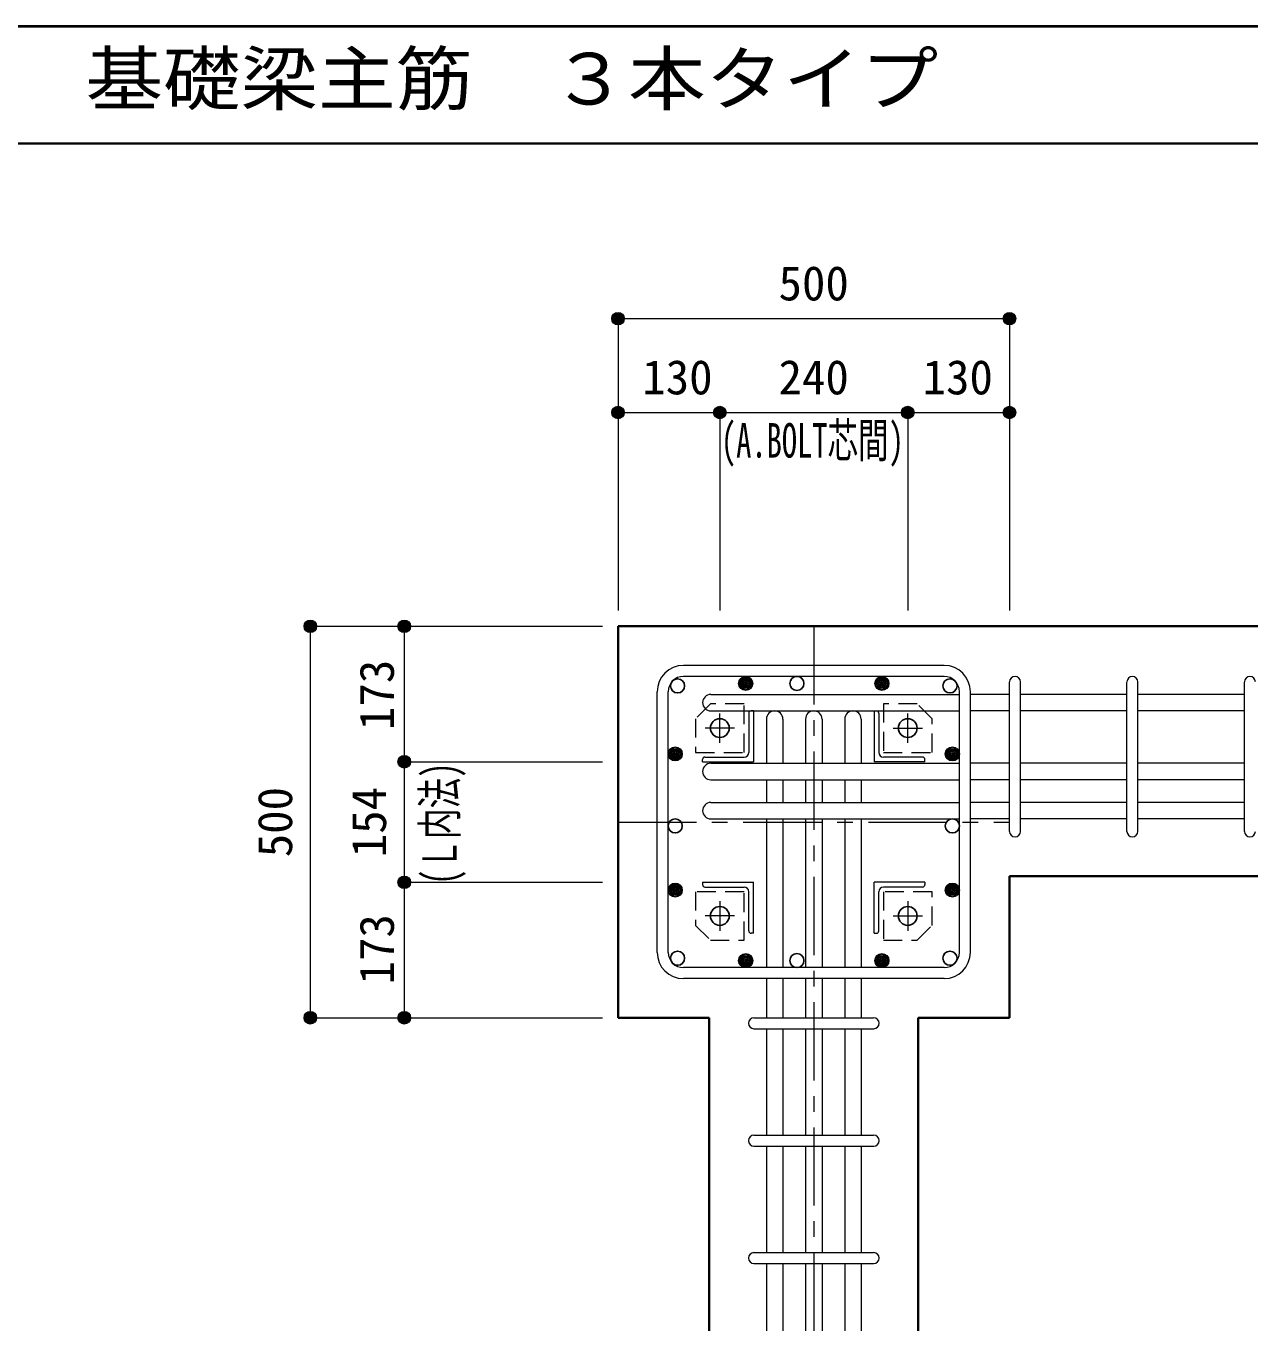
# Model space of a CAD drawing. Units: millimetres at full size, sheet at 1:20. Extents: x -3982 to 3969, y -2797 to 2801.
# Drawn here: x -628 to 935, y 1134 to 2801 of the extents above; entities that cross this region are included whole.
import ezdxf
from ezdxf.enums import TextEntityAlignment as Align

# ---------------------------------------------------------------- set-up
doc = ezdxf.new("R2010")
doc.units = ezdxf.units.MM
doc.header["$LTSCALE"] = 20
doc.header["$PDMODE"] = 32
doc.header["$PDSIZE"] = 12
doc.linetypes.add('CHAIN1', pattern=[8, 5, -1, 1, -1])
doc.linetypes.add('DASHED1', pattern=[1.8, 1.2, -0.6])
for name, color, linetype, lineweight in [('6-1_躯体線', 2, 'Continuous', 35), ('6-2_A.Bolt_', 4, 'Continuous', 9), ('6-3_柱型主筋', 4, 'Continuous', 9), ('6-4_フープ', 7, 'Continuous', 18), ('6-5_梁主筋', 7, 'Continuous', 18), ('6-6_S.T.P.', 7, 'Continuous', 18), ('6-7_文字', 7, 'Continuous', 18), ('6-9', 4, 'DASHED1', 9), ('6-D_寸法', 4, 'Continuous', 9), ('F-0_枠', 6, 'Continuous', 40)]:
    doc.layers.add(name, color=color, linetype=linetype, lineweight=lineweight)
doc.styles.add('ＭＳ ゴシック', font='')
doc.styles.get('ＭＳ ゴシック').set_extended_font_data('MS Gothic')

msp = doc.modelspace()

# ---------------------------------------------------------------- linework, layer by layer
at = {"layer": '6-1_躯体線'}
for p, q in [((1028.29, 2034.12), (128.29, 2034.12)), ((128.29, 1534.12), (128.29, 2034.12)), ((1028.29, 1715.12), (628.29, 1715.12)), ((628.29, 1534.12), (628.29, 1715.12)), ((244.79, 1534.12), (128.29, 1534.12)), ((244.79, 1134.12), (244.79, 1534.12)), ((628.29, 1534.12), (511.79, 1534.12)), ((511.79, 1134.12), (511.79, 1534.12))]:
    msp.add_line(p, q, dxfattribs=at)
at = {"layer": '6-2_A.Bolt_', "linetype": 'CHAIN1'}
for p, q in [((258.29, 1885.42), (258.29, 1922.92)), ((498.29, 1885.42), (498.29, 1922.92)), ((276.99, 1904.12), (239.49, 1904.12)), ((479.59, 1904.12), (517.09, 1904.12)), ((258.29, 1682.82), (258.29, 1645.32)), ((498.29, 1682.82), (498.29, 1645.32)), ((276.99, 1664.12), (239.49, 1664.12)), ((479.59, 1664.12), (517.09, 1664.12))]:
    msp.add_line(p, q, dxfattribs=at)
at = {"layer": '6-2_A.Bolt_'}
for p, q in [((295.29, 1923.12), (295.29, 1873.12)), ((301.29, 1926.12), (298.29, 1926.12)), ((301.29, 1926.12), (301.29, 1861.12)), ((455.29, 1926.12), (458.29, 1926.12)), ((455.29, 1926.12), (455.29, 1861.12)), ((461.29, 1923.12), (461.29, 1873.12)), ((239.29, 1867.12), (289.29, 1867.12)), ((517.29, 1867.12), (467.29, 1867.12)), ((236.29, 1861.12), (236.29, 1864.12)), ((236.29, 1861.12), (301.29, 1861.12)), ((520.29, 1861.12), (455.29, 1861.12)), ((520.29, 1861.12), (520.29, 1864.12)), ((236.29, 1707.12), (236.29, 1704.12)), ((236.29, 1707.12), (301.29, 1707.12)), ((239.29, 1701.12), (289.29, 1701.12)), ((301.29, 1642.12), (301.29, 1707.12)), ((455.29, 1642.12), (455.29, 1707.12)), ((520.29, 1707.12), (455.29, 1707.12)), ((517.29, 1701.12), (467.29, 1701.12)), ((520.29, 1707.12), (520.29, 1704.12)), ((295.29, 1645.12), (295.29, 1695.12)), ((461.29, 1645.12), (461.29, 1695.12)), ((301.29, 1642.12), (298.29, 1642.12)), ((455.29, 1642.12), (458.29, 1642.12))]:
    msp.add_line(p, q, dxfattribs=at)
at = {"layer": '6-2_A.Bolt_', "color": 3, "lineweight": 25}
for centre in [(258.29, 1904.12), (498.29, 1904.12), (258.29, 1664.12), (498.29, 1664.12)]:
    msp.add_circle(centre, 12, dxfattribs=at)
at = {"layer": '6-2_A.Bolt_'}
for centre, radius, start, end in [((298.29, 1923.12), 3, 90, 180), ((458.29, 1923.12), 3, 0, 90), ((239.29, 1864.12), 3, 90, 180), ((289.29, 1873.12), 6, 270, 0), ((467.29, 1873.12), 6, 180, 270), ((517.29, 1864.12), 3, 0, 90), ((239.29, 1704.12), 3, 180, 270), ((289.29, 1695.12), 6, 0, 90), ((467.29, 1695.12), 6, 90, 180), ((517.29, 1704.12), 3, 270, 0), ((298.29, 1645.12), 3, 180, 270), ((458.29, 1645.12), 3, 270, 0)]:
    msp.add_arc(centre, radius, start, end, dxfattribs=at)
at = {"layer": '6-3_柱型主筋', "color": 3, "lineweight": 25}
for centre in [(204.37, 1958.05), (356.79, 1961.12), (552.22, 1958.05), (201.29, 1779.12), (555.29, 1779.12), (204.37, 1610.2), (552.22, 1610.2), (356.79, 1607.12)]:
    msp.add_circle(centre, 9, dxfattribs=at)
at = {"layer": '6-3_柱型主筋'}
for centre, radius in [((291.33, 1961.12), 9), ((291.33, 1961.12), 7.6), ((291.33, 1961.12), 6.2), ((465.25, 1961.12), 9), ((465.25, 1961.12), 7.6), ((465.25, 1961.12), 6.2), ((291.33, 1961.12), 4.8), ((291.33, 1961.12), 3.4), ((291.33, 1961.12), 2), ((291.33, 1961.12), 0.6), ((465.25, 1961.12), 4.8), ((465.25, 1961.12), 3.4), ((465.25, 1961.12), 2), ((465.25, 1961.12), 0.6), ((201.29, 1871.09), 9), ((201.29, 1871.09), 7.6), ((201.29, 1871.09), 6.2), ((201.29, 1871.09), 4.8), ((201.29, 1871.09), 3.4), ((201.29, 1871.09), 2), ((201.29, 1871.09), 0.6), ((555.29, 1871.09), 9), ((555.29, 1871.09), 7.6), ((555.29, 1871.09), 6.2), ((555.29, 1871.09), 4.8), ((555.29, 1871.09), 3.4), ((555.29, 1871.09), 2), ((555.29, 1871.09), 0.6), ((201.29, 1697.16), 9), ((201.29, 1697.16), 7.6), ((201.29, 1697.16), 6.2), ((201.29, 1697.16), 4.8), ((201.29, 1697.16), 3.4), ((555.29, 1697.16), 9), ((555.29, 1697.16), 7.6), ((555.29, 1697.16), 6.2), ((555.29, 1697.16), 4.8), ((555.29, 1697.16), 3.4), ((201.29, 1697.16), 2), ((201.29, 1697.16), 0.6), ((555.29, 1697.16), 2), ((555.29, 1697.16), 0.6), ((291.33, 1607.12), 9), ((291.33, 1607.12), 7.6), ((291.33, 1607.12), 6.2), ((291.33, 1607.12), 4.8), ((291.33, 1607.12), 3.4), ((291.33, 1607.12), 2), ((291.33, 1607.12), 0.6), ((465.25, 1607.12), 9), ((465.25, 1607.12), 7.6), ((465.25, 1607.12), 6.2), ((465.25, 1607.12), 4.8), ((465.25, 1607.12), 3.4), ((465.25, 1607.12), 2), ((465.25, 1607.12), 0.6)]:
    msp.add_circle(centre, radius, dxfattribs=at)
at = {"layer": '6-4_フープ'}
for p, q in [((544.79, 1984.12), (211.79, 1984.12)), ((544.79, 1970.12), (211.79, 1970.12)), ((178.29, 1617.62), (178.29, 1950.62)), ((192.29, 1617.62), (192.29, 1950.62)), ((564.29, 1617.62), (564.29, 1950.62)), ((578.29, 1617.62), (578.29, 1950.62)), ((544.79, 1598.12), (211.79, 1598.12)), ((544.79, 1584.12), (211.79, 1584.12))]:
    msp.add_line(p, q, dxfattribs=at)
for centre, radius, start, end in [((211.79, 1950.62), 33.5, 90, 180), ((544.79, 1950.62), 33.5, 0, 90), ((211.79, 1950.62), 19.5, 90, 180), ((544.79, 1950.62), 19.5, 0, 90), ((211.79, 1617.62), 33.5, 180, 270), ((211.79, 1617.62), 19.5, 180, 270), ((544.79, 1617.62), 33.5, 270, 0), ((544.79, 1617.62), 19.5, 270, 0)]:
    msp.add_arc(centre, radius, start, end, dxfattribs=at)
at = {"layer": '6-5_梁主筋'}
for p, q in [((246.79, 1947.12), (564.29, 1947.12)), ((628.29, 1947.12), (578.29, 1947.12)), ((778.29, 1947.12), (642.29, 1947.12)), ((928.29, 1947.12), (792.29, 1947.12)), ((246.79, 1926.12), (564.29, 1926.12)), ((628.29, 1926.12), (578.29, 1926.12)), ((778.29, 1926.12), (642.29, 1926.12)), ((928.29, 1926.12), (792.29, 1926.12)), ((317.79, 1915.62), (317.79, 1859.12)), ((338.79, 1915.62), (338.79, 1859.12)), ((367.79, 1915.62), (367.79, 1859.12)), ((388.79, 1915.62), (388.79, 1859.12)), ((417.79, 1915.62), (417.79, 1859.12)), ((438.79, 1915.62), (438.79, 1859.12)), ((246.79, 1859.12), (564.29, 1859.12)), ((628.29, 1859.12), (578.29, 1859.12)), ((778.29, 1859.12), (642.29, 1859.12)), ((928.29, 1859.12), (792.29, 1859.12)), ((246.79, 1838.12), (564.29, 1838.12)), ((317.79, 1838.12), (317.79, 1809.12)), ((338.79, 1838.12), (338.79, 1809.12)), ((367.79, 1838.12), (367.79, 1809.12)), ((388.79, 1838.12), (388.79, 1809.12)), ((417.79, 1838.12), (417.79, 1809.12)), ((438.79, 1838.12), (438.79, 1809.12)), ((628.29, 1838.12), (578.29, 1838.12)), ((778.29, 1838.12), (642.29, 1838.12)), ((928.29, 1838.12), (792.29, 1838.12)), ((246.79, 1809.12), (564.29, 1809.12)), ((628.29, 1809.12), (578.29, 1809.12)), ((778.29, 1809.12), (642.29, 1809.12)), ((928.29, 1809.12), (792.29, 1809.12)), ((246.79, 1788.12), (564.29, 1788.12)), ((317.79, 1788.12), (317.79, 1598.12)), ((338.79, 1788.12), (338.79, 1598.12)), ((367.79, 1788.12), (367.79, 1598.12)), ((388.79, 1788.12), (388.79, 1598.12)), ((417.79, 1788.12), (417.79, 1598.12)), ((438.79, 1788.12), (438.79, 1598.12)), ((628.29, 1788.12), (578.29, 1788.12)), ((778.29, 1788.12), (642.29, 1788.12)), ((928.29, 1788.12), (792.29, 1788.12)), ((317.79, 1584.12), (317.79, 1534.12)), ((338.79, 1584.12), (338.79, 1534.12)), ((367.79, 1584.12), (367.79, 1534.12)), ((388.79, 1584.12), (388.79, 1534.12)), ((417.79, 1584.12), (417.79, 1534.12)), ((438.79, 1584.12), (438.79, 1534.12)), ((317.79, 1520.12), (317.79, 1384.12)), ((338.79, 1520.12), (338.79, 1384.12)), ((367.79, 1520.12), (367.79, 1384.12)), ((388.79, 1520.12), (388.79, 1384.12)), ((417.79, 1520.12), (417.79, 1384.12)), ((438.79, 1520.12), (438.79, 1384.12)), ((317.79, 1370.12), (317.79, 1234.12)), ((338.79, 1370.12), (338.79, 1234.12)), ((367.79, 1370.12), (367.79, 1234.12)), ((388.79, 1370.12), (388.79, 1234.12)), ((417.79, 1370.12), (417.79, 1234.12)), ((438.79, 1370.12), (438.79, 1234.12)), ((317.79, 1220.12), (317.79, 1134.12)), ((338.79, 1220.12), (338.79, 1134.12)), ((367.79, 1220.12), (367.79, 1134.12)), ((388.79, 1220.12), (388.79, 1134.12)), ((417.79, 1220.12), (417.79, 1134.12)), ((438.79, 1220.12), (438.79, 1134.12))]:
    msp.add_line(p, q, dxfattribs=at)
for centre, start, end in [((246.79, 1936.62), 90, 180), ((246.79, 1936.62), 180, 270), ((328.29, 1915.62), 90, 180), ((328.29, 1915.62), 0, 90), ((378.29, 1915.62), 90, 180), ((378.29, 1915.62), 0, 90), ((428.29, 1915.62), 90, 180), ((428.29, 1915.62), 0, 90), ((246.79, 1848.62), 90, 180), ((246.79, 1848.62), 180, 270), ((246.79, 1798.62), 90, 180), ((246.79, 1798.62), 180, 270)]:
    msp.add_arc(centre, 10.5, start, end, dxfattribs=at)
at = {"layer": '6-6_S.T.P.'}
for p, q in [((628.29, 1772.12), (628.29, 1962.74)), ((628.29, 1772.12), (628.29, 1962.74)), ((628.29, 1772.12), (628.29, 1962.74)), ((628.29, 1772.12), (628.29, 1962.74)), ((642.29, 1772.12), (642.29, 1962.74)), ((642.29, 1772.12), (642.29, 1962.74)), ((642.29, 1772.12), (642.29, 1962.74)), ((642.29, 1772.12), (642.29, 1962.74)), ((778.29, 1772.12), (778.29, 1962.74)), ((792.29, 1772.12), (792.29, 1962.74)), ((928.29, 1772.12), (928.29, 1962.74)), ((301.79, 1534.12), (454.4, 1534.12)), ((301.79, 1520.12), (454.4, 1520.12)), ((301.79, 1384.12), (454.4, 1384.12)), ((301.79, 1370.12), (454.4, 1370.12)), ((301.79, 1234.12), (454.4, 1234.12)), ((301.79, 1220.12), (454.4, 1220.12))]:
    msp.add_line(p, q, dxfattribs=at)
for centre, start, end in [((635.29, 1963.12), 0, 180), ((635.29, 1963.12), 0, 180), ((635.29, 1963.12), 0, 180), ((635.29, 1963.12), 0, 180), ((785.29, 1963.12), 0, 180), ((935.29, 1963.12), 0, 180), ((635.29, 1772.12), 180, 0), ((635.29, 1772.12), 180, 0), ((635.29, 1772.12), 180, 0), ((635.29, 1772.12), 180, 0), ((785.29, 1772.12), 180, 0), ((935.29, 1772.12), 180, 0), ((301.79, 1527.12), 90, 270), ((301.79, 1527.12), 90, 270), ((301.79, 1527.12), 90, 270), ((301.79, 1527.12), 90, 270), ((454.79, 1527.12), 270, 90), ((454.79, 1527.12), 270, 90), ((454.79, 1527.12), 270, 90), ((454.79, 1527.12), 270, 90), ((301.79, 1377.12), 90, 270), ((454.79, 1377.12), 270, 90), ((301.79, 1227.12), 90, 270), ((454.79, 1227.12), 270, 90)]:
    msp.add_arc(centre, 7, start, end, dxfattribs=at)
at = {"layer": '6-9'}
for p, q in [((246.29, 1935.12), (227.29, 1916.12)), ((289.29, 1935.12), (246.29, 1935.12)), ((289.29, 1873.12), (289.29, 1935.12)), ((510.29, 1935.12), (467.29, 1935.12)), ((467.29, 1935.12), (467.29, 1873.12)), ((529.29, 1916.12), (510.29, 1935.12)), ((227.29, 1916.12), (227.29, 1873.12)), ((529.29, 1873.12), (529.29, 1916.12)), ((227.29, 1873.12), (289.29, 1873.12)), ((467.29, 1873.12), (529.29, 1873.12)), ((227.29, 1695.12), (227.29, 1652.12)), ((289.29, 1695.12), (227.29, 1695.12)), ((289.29, 1633.12), (289.29, 1695.12)), ((467.29, 1695.12), (467.29, 1633.12)), ((529.29, 1695.12), (467.29, 1695.12)), ((529.29, 1652.12), (529.29, 1695.12)), ((227.29, 1652.12), (246.29, 1633.12)), ((510.29, 1633.12), (529.29, 1652.12)), ((246.29, 1633.12), (289.29, 1633.12)), ((467.29, 1633.12), (510.29, 1633.12))]:
    msp.add_line(p, q, dxfattribs=at)
at = {"layer": '6-D_寸法'}
for p, q in [((128.29, 2427.15), (628.29, 2427.15)), ((628.29, 2427.15), (628.29, 2307.15)), ((258.29, 2307.15), (258.29, 2054.12)), ((498.29, 2307.15), (498.29, 2054.12)), ((498.29, 2307.15), (628.29, 2307.15)), ((628.29, 2307.15), (628.29, 2054.12)), ((-264.74, 2034.12), (-144.74, 2034.12)), ((-264.74, 2034.12), (-264.74, 1534.12)), ((-144.74, 2034.12), (108.29, 2034.12)), ((-144.74, 2034.12), (-144.74, 1861.12)), ((-144.74, 1861.12), (108.29, 1861.12)), ((-144.74, 1861.12), (-144.74, 1707.12)), ((-144.74, 1707.12), (108.29, 1707.12)), ((-144.74, 1707.12), (-144.74, 1534.12)), ((-264.74, 1534.12), (-144.74, 1534.12)), ((-144.74, 1534.12), (108.29, 1534.12))]:
    msp.add_line(p, q, dxfattribs=at)
at = {"layer": '6-D_寸法', "linetype": 'CHAIN1'}
for p, q in [((378.29, 2034.12), (378.29, 1134.12)), ((128.29, 1784.12), (628.29, 1784.12))]:
    msp.add_line(p, q, dxfattribs=at)
at = {"layer": '6-D_寸法'}
for points in [[(128.29, 2427.15), (128.29, 2307.15), (128.29, 2054.12)], [(128.29, 2307.15), (258.29, 2307.15), (498.29, 2307.15)]]:
    msp.add_lwpolyline(points, dxfattribs=at)
for centre, radius in [((128.29, 2427.15), 8), ((128.29, 2427.15), 7.2), ((128.29, 2427.15), 6.4), ((628.29, 2427.15), 8), ((628.29, 2427.15), 7.2), ((628.29, 2427.15), 6.4), ((128.29, 2427.15), 5.6), ((128.29, 2427.15), 4.8), ((128.29, 2427.15), 4), ((128.29, 2427.15), 3.2), ((128.29, 2427.15), 2.4), ((128.29, 2427.15), 1.6), ((128.29, 2427.15), 0.8), ((628.29, 2427.15), 5.6), ((628.29, 2427.15), 4.8), ((628.29, 2427.15), 4), ((628.29, 2427.15), 3.2), ((628.29, 2427.15), 2.4), ((628.29, 2427.15), 1.6), ((628.29, 2427.15), 0.8), ((128.29, 2307.15), 8), ((128.29, 2307.15), 7.2), ((128.29, 2307.15), 6.4), ((128.29, 2307.15), 5.6), ((128.29, 2307.15), 4.8), ((128.29, 2307.15), 4), ((128.29, 2307.15), 3.2), ((128.29, 2307.15), 2.4), ((128.29, 2307.15), 1.6), ((128.29, 2307.15), 0.8), ((258.29, 2307.15), 8), ((258.29, 2307.15), 7.2), ((258.29, 2307.15), 6.4), ((258.29, 2307.15), 5.6), ((258.29, 2307.15), 4.8), ((258.29, 2307.15), 4), ((258.29, 2307.15), 3.2), ((258.29, 2307.15), 2.4), ((258.29, 2307.15), 1.6), ((258.29, 2307.15), 0.8), ((498.29, 2307.15), 8), ((498.29, 2307.15), 7.2), ((498.29, 2307.15), 6.4), ((498.29, 2307.15), 5.6), ((498.29, 2307.15), 4.8), ((498.29, 2307.15), 4), ((498.29, 2307.15), 3.2), ((498.29, 2307.15), 2.4), ((498.29, 2307.15), 1.6), ((498.29, 2307.15), 0.8), ((628.29, 2307.15), 8), ((628.29, 2307.15), 7.2), ((628.29, 2307.15), 6.4), ((628.29, 2307.15), 5.6), ((628.29, 2307.15), 4.8), ((628.29, 2307.15), 4), ((628.29, 2307.15), 3.2), ((628.29, 2307.15), 2.4), ((628.29, 2307.15), 1.6), ((628.29, 2307.15), 0.8), ((-264.74, 2034.12), 8), ((-264.74, 2034.12), 7.2), ((-264.74, 2034.12), 6.4), ((-264.74, 2034.12), 5.6), ((-264.74, 2034.12), 4.8), ((-264.74, 2034.12), 4), ((-264.74, 2034.12), 3.2), ((-264.74, 2034.12), 2.4), ((-264.74, 2034.12), 1.6), ((-264.74, 2034.12), 0.8), ((-144.74, 2034.12), 8), ((-144.74, 2034.12), 7.2), ((-144.74, 2034.12), 6.4), ((-144.74, 2034.12), 5.6), ((-144.74, 2034.12), 4.8), ((-144.74, 2034.12), 4), ((-144.74, 2034.12), 3.2), ((-144.74, 2034.12), 2.4), ((-144.74, 2034.12), 1.6), ((-144.74, 2034.12), 0.8), ((-144.74, 1861.12), 8), ((-144.74, 1861.12), 7.2), ((-144.74, 1861.12), 6.4), ((-144.74, 1861.12), 5.6), ((-144.74, 1861.12), 4.8), ((-144.74, 1861.12), 4), ((-144.74, 1861.12), 3.2), ((-144.74, 1861.12), 2.4), ((-144.74, 1861.12), 1.6), ((-144.74, 1861.12), 0.8), ((-144.74, 1707.12), 8), ((-144.74, 1707.12), 7.2), ((-144.74, 1707.12), 6.4), ((-144.74, 1707.12), 5.6), ((-144.74, 1707.12), 4.8), ((-144.74, 1707.12), 4), ((-144.74, 1707.12), 3.2), ((-144.74, 1707.12), 2.4), ((-144.74, 1707.12), 1.6), ((-144.74, 1707.12), 0.8), ((-264.74, 1534.12), 8), ((-264.74, 1534.12), 7.2), ((-264.74, 1534.12), 6.4), ((-264.74, 1534.12), 5.6), ((-264.74, 1534.12), 4.8), ((-264.74, 1534.12), 4), ((-264.74, 1534.12), 3.2), ((-264.74, 1534.12), 2.4), ((-264.74, 1534.12), 1.6), ((-264.74, 1534.12), 0.8), ((-144.74, 1534.12), 8), ((-144.74, 1534.12), 7.2), ((-144.74, 1534.12), 6.4), ((-144.74, 1534.12), 5.6), ((-144.74, 1534.12), 4.8), ((-144.74, 1534.12), 4), ((-144.74, 1534.12), 3.2), ((-144.74, 1534.12), 2.4), ((-144.74, 1534.12), 1.6), ((-144.74, 1534.12), 0.8)]:
    msp.add_circle(centre, radius, dxfattribs=at)
at = {"layer": '6-D_寸法', "color": 7}
for p in [(128.29, 2427.15), (628.29, 2427.15), (128.29, 2307.15), (258.29, 2307.15), (498.29, 2307.15), (628.29, 2307.15), (-264.74, 2034.12), (-144.74, 2034.12), (-144.74, 1861.12), (-144.74, 1707.12), (-264.74, 1534.12), (-144.74, 1534.12)]:
    msp.add_point(p, dxfattribs=at)
at = {"layer": 'F-0_枠'}
msp.add_line((-3981.92, 2800.77), (3969.4, 2800.77), dxfattribs=at)
at = {"layer": 'F-0_枠', "color": 2, "lineweight": 35}
msp.add_line((-3981.92, 2650.77), (2482.4, 2650.77), dxfattribs=at)

# ---------------------------------------------------------------- texts
at = {"layer": '6-7_文字', "color": 2, "style": 'ＭＳ ゴシック', "width": 1.1}
msp.add_text('\u3000\u3000基礎梁主筋\u3000３本タイプ', height=65.98, dxfattribs=at).set_placement((-749.76, 2680.77), align=Align.BOTTOM_LEFT)
at = {"layer": '6-D_寸法', "style": 'ＭＳ ゴシック'}
for s, p in [('500', (333.29, 2437.15)), ('130', (159.29, 2317.15)), ('240', (333.29, 2317.15)), ('130', (517.29, 2317.15))]:
    msp.add_text(s, height=43.99, dxfattribs=at).set_placement(p, align=Align.BOTTOM_LEFT)
at = {"layer": '6-D_寸法', "style": 'ＭＳ ゴシック', "width": 0.65}
msp.add_text('(A.BOLT芯間)', height=43.99, dxfattribs=at).set_placement((259.7, 2236.42), align=Align.BOTTOM_LEFT)
at = {"layer": '6-D_寸法', "style": 'ＭＳ ゴシック'}
for s, p in [('173', (-144.74, 1901.62)), ('500', (-274.74, 1739.12)), ('154', (-154.74, 1739.12)), ('173', (-144.74, 1576.62))]:
    msp.add_text(s, height=43.99, rotation=90, dxfattribs=at).set_placement(p, align=Align.BOTTOM_LEFT)
at = {"layer": '6-D_寸法', "style": 'ＭＳ ゴシック', "width": 0.65}
msp.add_text('(Ｌ内法)', height=43.99, rotation=90, dxfattribs=at).set_placement((-64.52, 1704.12), align=Align.BOTTOM_LEFT)

doc.saveas('drawing.dxf')
